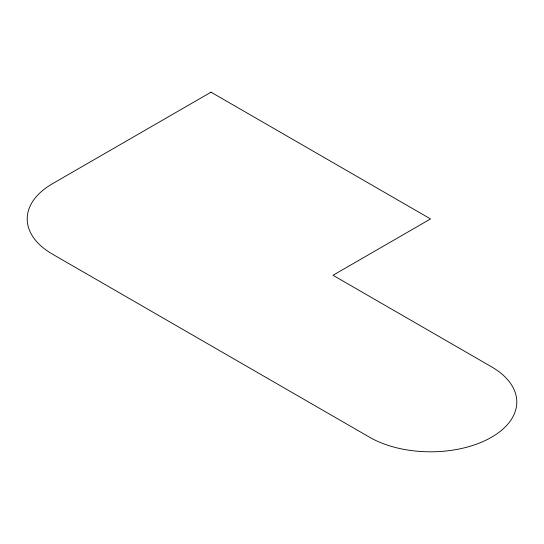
<?xml version="1.0" encoding="UTF-8"?>
<svg xmlns="http://www.w3.org/2000/svg" width="544" height="544" viewBox="0 0 544 544"><rect width="100%" height="100%" fill="white"/><g stroke="black" fill="none" stroke-linecap="round" stroke-linejoin="round"><path stroke-width="0.82" d="M211.018 92.188L52.462 183.729A86.244 49.79 0 0 0 52.462 254.143L369.573 437.226A86.244 49.79 0 0 0 491.538 437.226A86.244 49.79 0 0 0 491.538 366.812L332.982 275.271L430.556 218.94L211.018 92.188"/></g></svg>
